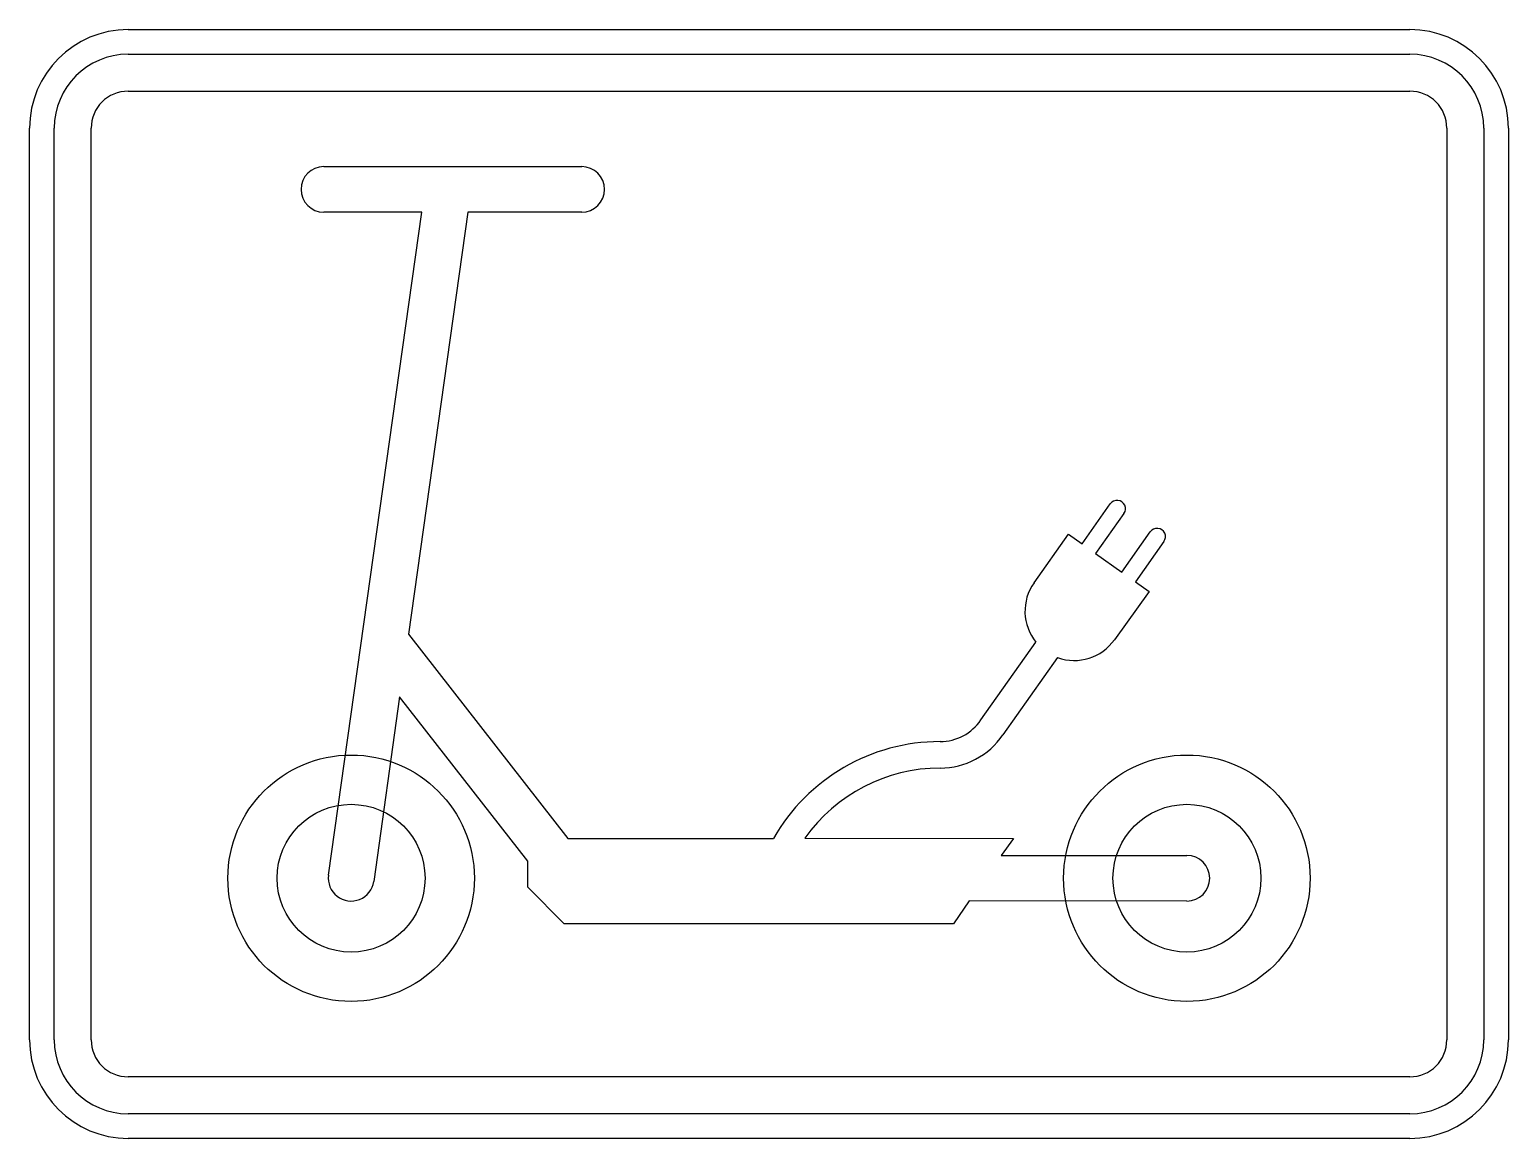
# Model space of a CAD drawing. Extents: x 0 to 600, y 0 to 450.
import ezdxf

# ---------------------------------------------------------------- set-up
doc = ezdxf.new("R2010")
doc.units = 0
doc.header["$LTSCALE"] = 25
doc.linetypes.add('AUSGEZOGEN', pattern=[0])
doc.layers.get('0').update_dxf_attribs({"linetype": 'AUSGEZOGEN'})

msp = doc.modelspace()

# ---------------------------------------------------------------- linework, layer by layer
for p, q in [((40, 450), (560, 450)), ((40, 440), (560, 440)), ((40, 425), (560, 425)), ((0, 40), (0, 410)), ((10, 40), (10, 410)), ((25, 40), (25, 410)), ((575, 410), (575, 40)), ((590, 410), (590, 40)), ((600, 410), (600, 40)), ((119.4, 394.4), (224, 394.4)), ((159.17, 375.93), (119.4, 375.9)), ((121.29, 106.89), (159.17, 375.93)), ((177.8, 375.93), (153.7, 204.62)), ((224, 375.9), (177.8, 375.93)), ((427.03, 241.26), (438.48, 257.52)), ((444.02, 253.58), (432.49, 237.39)), ((443.19, 229.81), (454.68, 246.17)), ((407.54, 225.52), (421.48, 245.2)), ((421.48, 245.2), (427.03, 241.26)), ((460.22, 242.23), (448.65, 225.94)), ((432.49, 237.39), (443.19, 229.81)), ((454.2, 222), (440.17, 202.38)), ((448.65, 225.94), (454.2, 222)), ((153.7, 204.62), (218.42, 121.76)), ((385.98, 169.87), (408.32, 201.35)), ((417.1, 195.12), (394.89, 163.85)), ((150.13, 179.21), (139.61, 104.31)), ((202.21, 112.55), (150.13, 179.21)), ((369.4, 161.05), (369.4, 161.05)), ((369.4, 150.3), (369.4, 150.3)), ((218.42, 121.76), (301.83, 121.76)), ((314.57, 121.81), (399.22, 121.76)), ((399.22, 121.76), (394.18, 114.84)), ((394.18, 114.84), (469.55, 114.85)), ((202.21, 101.98), (202.21, 112.55)), ((216.85, 87.14), (202.21, 101.98)), ((381.25, 96.38), (374.79, 87.14)), ((469.55, 96.35), (381.25, 96.38)), ((374.79, 87.14), (216.85, 87.14)), ((560, 25), (40, 25)), ((560, 10), (40, 10)), ((560, 0), (40, 0))]:
    msp.add_line(p, q)
for centre, radius in [((130.45, 105.6), 50), ((469.55, 105.6), 50), ((130.45, 105.6), 30), ((469.55, 105.6), 30)]:
    msp.add_circle(centre, radius)
for centre, radius, start, end in [((40, 410), 40, 90, 180), ((560, 410), 40, 0, 90), ((40, 410), 30, 90, 180), ((560, 410), 30, 0, 90), ((40, 410), 15, 90, 180), ((560, 410), 15, 0, 90), ((119.4, 385.15), 9.25, 90, 270), ((224, 385.15), 9.25, 270, 450), ((441.25, 255.55), 3.4, 324.645, 504.66), ((457.45, 244.2), 3.4, 324.645, 504.66), ((423.85, 213.95), 20, 144.66, 219.065), ((423.85, 213.95), 20, 250.27, 324.665), ((369.4, 181.05), 20, 270, 326), ((369.4, 181.05), 30.75, 270, 326), ((369.4, 83.3), 77.75, 90, 150.35), ((369.4, 83.3), 67, 90, 144.92), ((469.55, 105.6), 9.25, 270, 450), ((130.45, 105.6), 9.25, 171.97, 352), ((40, 40), 40, 180, 270), ((40, 40), 30, 180, 270), ((40, 40), 15, 180, 270), ((560, 40), 40, 270, 360), ((560, 40), 30, 270, 360), ((560, 40), 15, 270, 360)]:
    msp.add_arc(centre, radius, start, end)

doc.saveas('drawing.dxf')
